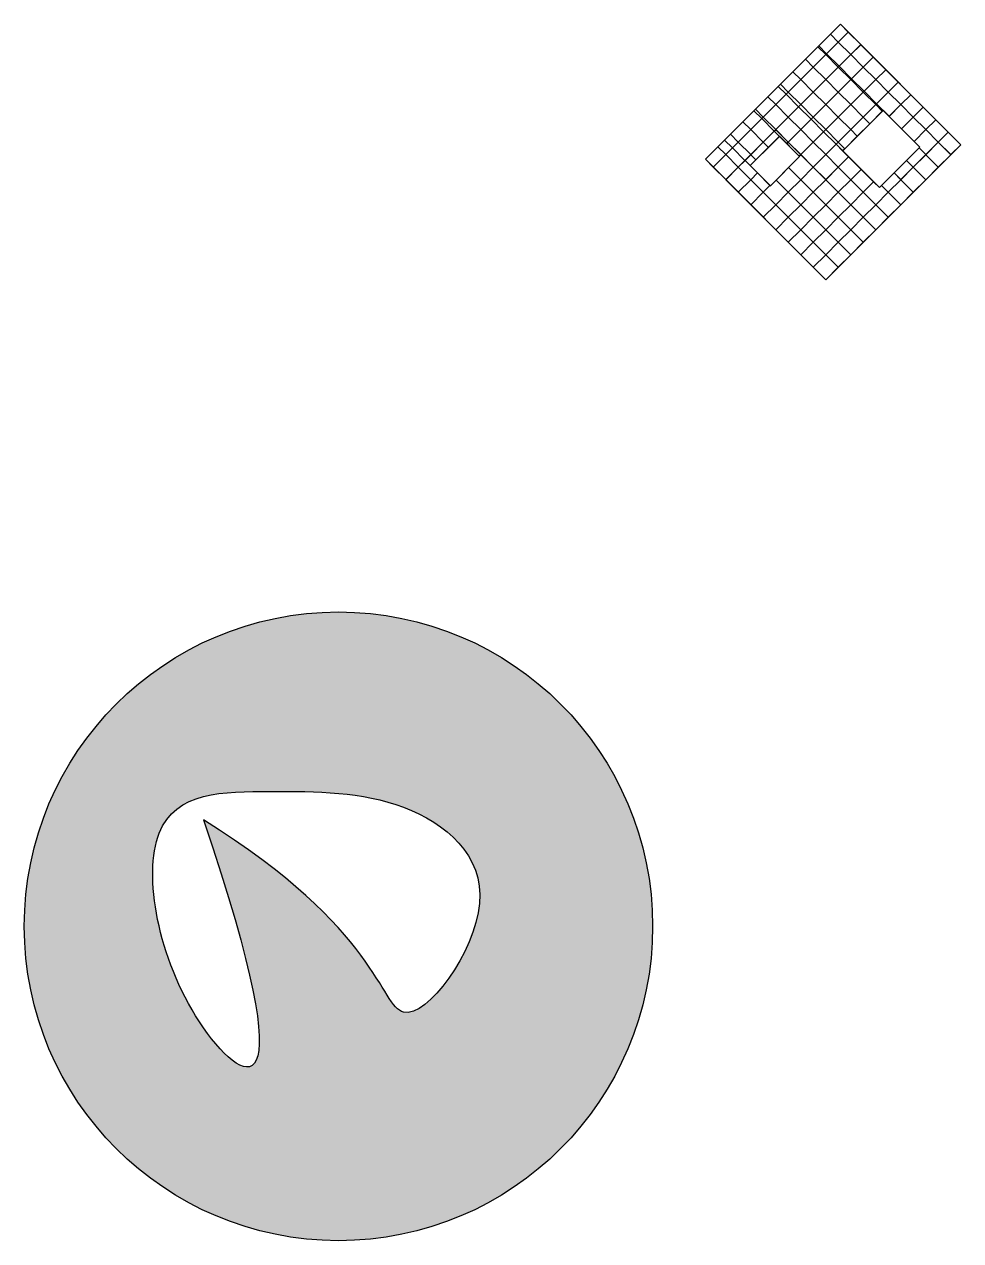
# Model space of a CAD drawing. Header units: metres. Extents: x 7423802 to 7424805, y 5547492 to 5548090.
# Drawn here: x 7424270.1 to 7424495.2, y 5547798.2 to 5548090.5 of the extents above; entities that cross this region are included whole.
import ezdxf

# ---------------------------------------------------------------- set-up
doc = ezdxf.new("R2010")
doc.units = ezdxf.units.M
doc.header["$XCLIPFRAME"] = 0
doc.layers.add('block1', color=7, linetype='Continuous')
picture_1 = doc.add_image_def('image2.jpg', size_in_pixel=(1000, 1000))

# ---------------------------------------------------------------- blocks, each defined once
blk = doc.blocks.new('block2')
at = {"elevation": 208}
for points in [[(8.4, -1.09), (59.37, -1.09), (59.37, -46.56), (8.4, -46.56)], [(15.67, -10.73), (26.72, -10.73), (26.72, -18.37), (15.67, -18.37)], [(35.92, -25.42), (51.21, -25.42), (51.21, -39.29), (35.92, -39.29)]]:
    blk.add_lwpolyline(points, close=True, dxfattribs=at)
image = blk.add_image(picture_1, insert=(8.4, -4.05, 208), size_in_units=(4.72, 4.72))
image.set_boundary_path([(999.5, 372.2), (999.5, 999.5), (-0.5, 999.5), (-0.5, 372.2), (999.5, 372.2)])
image = blk.add_image(picture_1, insert=(13.12, -4.05, 208), size_in_units=(4.72, 4.72))
image.set_boundary_path([(539, 999.5), (-0.5, 999.5), (-0.5, 372.2), (539, 372.2), (539, 999.5)])
image = blk.add_image(picture_1, insert=(13.12, -4.05, 208), size_in_units=(4.72, 4.72))
image.set_boundary_path([(539, 999.5), (999.5, 999.5), (999.5, 372.2), (539, 372.2), (539, 999.5)])
image = blk.add_image(picture_1, insert=(17.84, -4.05, 208), size_in_units=(4.72, 4.72))
image.set_boundary_path([(-0.5, 372.2), (-0.5, 999.5), (999.5, 999.5), (999.5, 372.2), (-0.5, 372.2)])
image = blk.add_image(picture_1, insert=(22.56, -4.05, 208), size_in_units=(4.72, 4.72))
image.set_boundary_path([(-0.5, 372.2), (-0.5, 999.5), (880, 999.5), (880, 372.2), (-0.5, 372.2)])
image = blk.add_image(picture_1, insert=(22.56, -4.05, 208), size_in_units=(4.72, 4.72))
image.set_boundary_path([(999.5, 372.2), (999.5, 999.5), (880, 999.5), (880, 372.2), (999.5, 372.2)])
image = blk.add_image(picture_1, insert=(27.29, -4.05, 208), size_in_units=(4.72, 4.72))
image.set_boundary_path([(999.5, 372.2), (999.5, 999.5), (-0.5, 999.5), (-0.5, 372.2), (999.5, 372.2)])
image = blk.add_image(picture_1, insert=(32.01, -4.05, 208), size_in_units=(4.72, 4.72))
image.set_boundary_path([(828, 999.5), (-0.5, 999.5), (-0.5, 372.2), (828, 372.2), (828, 999.5)])
image = blk.add_image(picture_1, insert=(32.01, -4.05, 208), size_in_units=(4.72, 4.72))
image.set_boundary_path([(999.5, 372.2), (999.5, 999.5), (828, 999.5), (828, 372.2), (999.5, 372.2)])
image = blk.add_image(picture_1, insert=(36.73, -4.05, 208), size_in_units=(4.72, 4.72))
image.set_boundary_path([(999.5, 372.2), (999.5, 999.5), (-0.5, 999.5), (-0.5, 372.2), (999.5, 372.2)])
image = blk.add_image(picture_1, insert=(41.46, -4.05, 208), size_in_units=(4.72, 4.72))
image.set_boundary_path([(999.5, 372.2), (999.5, 999.5), (-0.5, 999.5), (-0.5, 372.2), (999.5, 372.2)])
image = blk.add_image(picture_1, insert=(46.18, -4.05, 208), size_in_units=(4.72, 4.72))
image.set_boundary_path([(999.5, 372.2), (999.5, 999.5), (-0.5, 999.5), (-0.5, 372.2), (999.5, 372.2)])
image = blk.add_image(picture_1, insert=(50.9, -4.05, 208), size_in_units=(4.72, 4.72))
image.set_boundary_path([(64.5, 999.5), (-0.5, 999.5), (-0.5, 372.2), (64.5, 372.2), (64.5, 999.5)])
image = blk.add_image(picture_1, insert=(50.9, -4.05, 208), size_in_units=(4.72, 4.72))
image.set_boundary_path([(999.5, 372.2), (999.5, 999.5), (64.5, 999.5), (64.5, 372.2), (999.5, 372.2)])
image = blk.add_image(picture_1, insert=(55.63, -4.05, 208), size_in_units=(4.72, 4.72))
image.set_boundary_path([(792.7, 999.5), (-0.5, 999.5), (-0.5, 372.2), (792.7, 372.2), (792.7, 999.5)])
image = blk.add_image(picture_1, insert=(8.4, -8.77, 208), size_in_units=(4.72, 4.72))
image.set_boundary_path([(-0.5, -0.5), (999.5, -0.5), (999.5, 999.5), (-0.5, 999.5), (-0.5, -0.5)])
image = blk.add_image(picture_1, insert=(13.12, -8.77, 208), size_in_units=(4.72, 4.72))
image.set_boundary_path([(539, 999.5), (-0.5, 999.5), (-0.5, -0.5), (539, -0.5), (539, 999.5)])
image = blk.add_image(picture_1, insert=(13.12, -8.77, 208), size_in_units=(4.72, 4.72))
image.set_boundary_path([(539, 999.5), (999.5, 999.5), (999.5, -0.5), (539, -0.5), (539, 999.5)])
image = blk.add_image(picture_1, insert=(17.84, -8.77, 208), size_in_units=(4.72, 4.72))
image.dxf.flags = 7
image = blk.add_image(picture_1, insert=(22.56, -8.77, 208), size_in_units=(4.72, 4.72))
image.set_boundary_path([(880, -0.5), (-0.5, -0.5), (-0.5, 999.5), (880, 999.5), (880, -0.5)])
image = blk.add_image(picture_1, insert=(22.56, -8.77, 208), size_in_units=(4.72, 4.72))
image.set_boundary_path([(880, -0.5), (999.5, -0.5), (999.5, 999.5), (880, 999.5), (880, -0.5)])
image = blk.add_image(picture_1, insert=(27.29, -8.77, 208), size_in_units=(4.72, 4.72))
image.dxf.flags = 7
image = blk.add_image(picture_1, insert=(32.01, -8.77, 208), size_in_units=(4.72, 4.72))
image.set_boundary_path([(828, 999.5), (-0.5, 999.5), (-0.5, -0.5), (828, -0.5), (828, 999.5)])
image = blk.add_image(picture_1, insert=(32.01, -8.77, 208), size_in_units=(4.72, 4.72))
image.set_boundary_path([(828, -0.5), (999.5, -0.5), (999.5, 999.5), (828, 999.5), (828, -0.5)])
image = blk.add_image(picture_1, insert=(36.73, -8.77, 208), size_in_units=(4.72, 4.72))
image.dxf.flags = 7
image = blk.add_image(picture_1, insert=(41.46, -8.77, 208), size_in_units=(4.72, 4.72))
image.dxf.flags = 7
image = blk.add_image(picture_1, insert=(46.18, -8.77, 208), size_in_units=(4.72, 4.72))
image.dxf.flags = 7
image = blk.add_image(picture_1, insert=(50.9, -8.77, 208), size_in_units=(4.72, 4.72))
image.set_boundary_path([(64.5, 999.5), (-0.5, 999.5), (-0.5, -0.5), (64.5, -0.5), (64.5, 999.5)])
image = blk.add_image(picture_1, insert=(50.9, -8.77, 208), size_in_units=(4.72, 4.72))
image.set_boundary_path([(64.5, -0.5), (999.5, -0.5), (999.5, 999.5), (64.5, 999.5), (64.5, -0.5)])
image = blk.add_image(picture_1, insert=(55.63, -8.77, 208), size_in_units=(4.72, 4.72))
image.set_boundary_path([(792.7, 999.5), (-0.5, 999.5), (-0.5, -0.5), (792.7, -0.5), (792.7, 999.5)])
image = blk.add_image(picture_1, insert=(8.4, -13.5, 208), size_in_units=(4.72, 4.72))
image.set_boundary_path([(-0.5, -0.5), (999.5, -0.5), (999.5, 999.5), (-0.5, 999.5), (-0.5, -0.5)])
image = blk.add_image(picture_1, insert=(13.12, -13.5, 208), size_in_units=(4.72, 4.72))
image.set_boundary_path([(539, 999.5), (-0.5, 999.5), (-0.5, -0.5), (539, -0.5), (539, 999.5)])
image = blk.add_image(picture_1, insert=(13.12, -13.5, 208), size_in_units=(4.72, 4.72))
image.set_boundary_path([(999.5, 414), (999.5, -0.5), (539, -0.5), (539, 414), (999.5, 414)])
image = blk.add_image(picture_1, insert=(17.84, -13.5, 208), size_in_units=(4.72, 4.72))
image.set_boundary_path([(999.5, 414), (999.5, -0.5), (-0.5, -0.5), (-0.5, 414), (999.5, 414)])
image = blk.add_image(picture_1, insert=(22.56, -13.5, 208), size_in_units=(4.72, 4.72))
image.set_boundary_path([(880, -0.5), (-0.5, -0.5), (-0.5, 414), (880, 414), (880, -0.5)])
image = blk.add_image(picture_1, insert=(22.56, -13.5, 208), size_in_units=(4.72, 4.72))
image.set_boundary_path([(880, -0.5), (999.5, -0.5), (999.5, 999.5), (880, 999.5), (880, -0.5)])
image = blk.add_image(picture_1, insert=(27.29, -13.5, 208), size_in_units=(4.72, 4.72))
image.dxf.flags = 7
image = blk.add_image(picture_1, insert=(32.01, -13.5, 208), size_in_units=(4.72, 4.72))
image.set_boundary_path([(828, 999.5), (-0.5, 999.5), (-0.5, -0.5), (828, -0.5), (828, 999.5)])
image = blk.add_image(picture_1, insert=(32.01, -13.5, 208), size_in_units=(4.72, 4.72))
image.set_boundary_path([(828, -0.5), (999.5, -0.5), (999.5, 999.5), (828, 999.5), (828, -0.5)])
image = blk.add_image(picture_1, insert=(36.73, -13.5, 208), size_in_units=(4.72, 4.72))
image.dxf.flags = 7
image = blk.add_image(picture_1, insert=(41.46, -13.5, 208), size_in_units=(4.72, 4.72))
image.dxf.flags = 7
image = blk.add_image(picture_1, insert=(46.18, -13.5, 208), size_in_units=(4.72, 4.72))
image.dxf.flags = 7
image = blk.add_image(picture_1, insert=(50.9, -13.5, 208), size_in_units=(4.72, 4.72))
image.set_boundary_path([(64.5, 999.5), (-0.5, 999.5), (-0.5, -0.5), (64.5, -0.5), (64.5, 999.5)])
image = blk.add_image(picture_1, insert=(50.9, -13.5, 208), size_in_units=(4.72, 4.72))
image.set_boundary_path([(64.5, -0.5), (999.5, -0.5), (999.5, 999.5), (64.5, 999.5), (64.5, -0.5)])
image = blk.add_image(picture_1, insert=(55.63, -13.5, 208), size_in_units=(4.72, 4.72))
image.set_boundary_path([(792.7, 999.5), (-0.5, 999.5), (-0.5, -0.5), (792.7, -0.5), (792.7, 999.5)])
image = blk.add_image(picture_1, insert=(8.4, -18.22, 208), size_in_units=(4.72, 4.72))
image.set_boundary_path([(-0.5, -0.5), (999.5, -0.5), (999.5, 999.5), (-0.5, 999.5), (-0.5, -0.5)])
image = blk.add_image(picture_1, insert=(13.12, -18.22, 208), size_in_units=(4.72, 4.72))
image.set_boundary_path([(539, 999.5), (-0.5, 999.5), (-0.5, -0.5), (539, -0.5), (539, 999.5)])
image = blk.add_image(picture_1, insert=(22.56, -18.22, 208), size_in_units=(4.72, 4.72))
image.set_boundary_path([(880, -0.5), (999.5, -0.5), (999.5, 999.5), (880, 999.5), (880, -0.5)])
image = blk.add_image(picture_1, insert=(27.29, -18.22, 208), size_in_units=(4.72, 4.72))
image.dxf.flags = 7
image = blk.add_image(picture_1, insert=(32.01, -18.22, 208), size_in_units=(4.72, 4.72))
image.set_boundary_path([(828, 999.5), (-0.5, 999.5), (-0.5, -0.5), (828, -0.5), (828, 999.5)])
image = blk.add_image(picture_1, insert=(32.01, -18.22, 208), size_in_units=(4.72, 4.72))
image.set_boundary_path([(828, -0.5), (999.5, -0.5), (999.5, 999.5), (828, 999.5), (828, -0.5)])
image = blk.add_image(picture_1, insert=(36.73, -18.22, 208), size_in_units=(4.72, 4.72))
image.dxf.flags = 7
image = blk.add_image(picture_1, insert=(41.46, -18.22, 208), size_in_units=(4.72, 4.72))
image.dxf.flags = 7
image = blk.add_image(picture_1, insert=(46.18, -18.22, 208), size_in_units=(4.72, 4.72))
image.dxf.flags = 7
image = blk.add_image(picture_1, insert=(50.9, -18.22, 208), size_in_units=(4.72, 4.72))
image.set_boundary_path([(64.5, 999.5), (-0.5, 999.5), (-0.5, -0.5), (64.5, -0.5), (64.5, 999.5)])
image = blk.add_image(picture_1, insert=(50.9, -18.22, 208), size_in_units=(4.72, 4.72))
image.set_boundary_path([(64.5, -0.5), (999.5, -0.5), (999.5, 999.5), (64.5, 999.5), (64.5, -0.5)])
image = blk.add_image(picture_1, insert=(55.63, -18.22, 208), size_in_units=(4.72, 4.72))
image.set_boundary_path([(792.7, 999.5), (-0.5, 999.5), (-0.5, -0.5), (792.7, -0.5), (792.7, 999.5)])
image = blk.add_image(picture_1, insert=(8.4, -22.94, 208), size_in_units=(4.72, 4.72))
image.set_boundary_path([(-0.5, -0.5), (999.5, -0.5), (999.5, 999.5), (-0.5, 999.5), (-0.5, -0.5)])
image = blk.add_image(picture_1, insert=(13.12, -22.94, 208), size_in_units=(4.72, 4.72))
image.set_boundary_path([(999.5, 31.5), (999.5, 999.5), (-0.5, 999.5), (-0.5, -0.5), (539, -0.5), (539, 31.5), (999.5, 31.5)])
image = blk.add_image(picture_1, insert=(17.84, -22.94, 208), size_in_units=(4.72, 4.72))
image.set_boundary_path([(999.5, 31.5), (999.5, 999.5), (-0.5, 999.5), (-0.5, 31.5), (999.5, 31.5)])
image = blk.add_image(picture_1, insert=(22.56, -22.94, 208), size_in_units=(4.72, 4.72))
image.set_boundary_path([(880, -0.5), (999.5, -0.5), (999.5, 999.5), (-0.5, 999.5), (-0.5, 31.5), (880, 31.5), (880, -0.5)])
image = blk.add_image(picture_1, insert=(27.29, -22.94, 208), size_in_units=(4.72, 4.72))
image.dxf.flags = 7
image = blk.add_image(picture_1, insert=(32.01, -22.94, 208), size_in_units=(4.72, 4.72))
image.set_boundary_path([(828, 999.5), (-0.5, 999.5), (-0.5, -0.5), (828, -0.5), (828, 999.5)])
image = blk.add_image(picture_1, insert=(32.01, -22.94, 208), size_in_units=(4.72, 4.72))
image.set_boundary_path([(828, -0.5), (999.5, -0.5), (999.5, 999.5), (828, 999.5), (828, -0.5)])
image = blk.add_image(picture_1, insert=(36.73, -22.94, 208), size_in_units=(4.72, 4.72))
image.dxf.flags = 7
image = blk.add_image(picture_1, insert=(41.46, -22.94, 208), size_in_units=(4.72, 4.72))
image.dxf.flags = 7
image = blk.add_image(picture_1, insert=(46.18, -22.94, 208), size_in_units=(4.72, 4.72))
image.dxf.flags = 7
image = blk.add_image(picture_1, insert=(50.9, -22.94, 208), size_in_units=(4.72, 4.72))
image.set_boundary_path([(64.5, 999.5), (-0.5, 999.5), (-0.5, -0.5), (64.5, -0.5), (64.5, 999.5)])
image = blk.add_image(picture_1, insert=(50.9, -22.94, 208), size_in_units=(4.72, 4.72))
image.set_boundary_path([(64.5, -0.5), (999.5, -0.5), (999.5, 999.5), (64.5, 999.5), (64.5, -0.5)])
image = blk.add_image(picture_1, insert=(55.63, -22.94, 208), size_in_units=(4.72, 4.72))
image.set_boundary_path([(792.7, 999.5), (-0.5, 999.5), (-0.5, -0.5), (792.7, -0.5), (792.7, 999.5)])
image = blk.add_image(picture_1, insert=(8.4, -27.66, 208), size_in_units=(4.72, 4.72))
image.set_boundary_path([(-0.5, -0.5), (999.5, -0.5), (999.5, 999.5), (-0.5, 999.5), (-0.5, -0.5)])
image = blk.add_image(picture_1, insert=(13.12, -27.66, 208), size_in_units=(4.72, 4.72))
image.dxf.flags = 7
image = blk.add_image(picture_1, insert=(17.84, -27.66, 208), size_in_units=(4.72, 4.72))
image.dxf.flags = 7
image = blk.add_image(picture_1, insert=(22.56, -27.66, 208), size_in_units=(4.72, 4.72))
image.dxf.flags = 7
image = blk.add_image(picture_1, insert=(27.29, -27.66, 208), size_in_units=(4.72, 4.72))
image.dxf.flags = 7
image = blk.add_image(picture_1, insert=(32.01, -27.66, 208), size_in_units=(4.72, 4.72))
image.set_boundary_path([(828, 999.5), (-0.5, 999.5), (-0.5, -0.5), (828, -0.5), (828, 999.5)])
image = blk.add_image(picture_1, insert=(32.01, -27.66, 208), size_in_units=(4.72, 4.72))
image.set_boundary_path([(828, -0.5), (999.5, -0.5), (999.5, 523.5), (828, 523.5), (828, -0.5)])
image = blk.add_image(picture_1, insert=(36.73, -27.66, 208), size_in_units=(4.72, 4.72))
image.set_boundary_path([(-0.5, 523.5), (-0.5, -0.5), (999.5, -0.5), (999.5, 523.5), (-0.5, 523.5)])
image = blk.add_image(picture_1, insert=(41.46, -27.66, 208), size_in_units=(4.72, 4.72))
image.set_boundary_path([(-0.5, 523.5), (-0.5, -0.5), (999.5, -0.5), (999.5, 523.5), (-0.5, 523.5)])
image = blk.add_image(picture_1, insert=(46.18, -27.66, 208), size_in_units=(4.72, 4.72))
image.set_boundary_path([(-0.5, 523.5), (-0.5, -0.5), (999.5, -0.5), (999.5, 523.5), (-0.5, 523.5)])
image = blk.add_image(picture_1, insert=(50.9, -27.66, 208), size_in_units=(4.72, 4.72))
image.set_boundary_path([(-0.5, 523.5), (-0.5, -0.5), (64.5, -0.5), (64.5, 523.5), (-0.5, 523.5)])
image = blk.add_image(picture_1, insert=(50.9, -27.66, 208), size_in_units=(4.72, 4.72))
image.set_boundary_path([(64.5, -0.5), (999.5, -0.5), (999.5, 999.5), (64.5, 999.5), (64.5, -0.5)])
image = blk.add_image(picture_1, insert=(55.63, -27.66, 208), size_in_units=(4.72, 4.72))
image.set_boundary_path([(792.7, 999.5), (-0.5, 999.5), (-0.5, -0.5), (792.7, -0.5), (792.7, 999.5)])
image = blk.add_image(picture_1, insert=(8.4, -32.39, 208), size_in_units=(4.72, 4.72))
image.set_boundary_path([(-0.5, -0.5), (999.5, -0.5), (999.5, 999.5), (-0.5, 999.5), (-0.5, -0.5)])
image = blk.add_image(picture_1, insert=(13.12, -32.39, 208), size_in_units=(4.72, 4.72))
image.dxf.flags = 7
image = blk.add_image(picture_1, insert=(17.84, -32.39, 208), size_in_units=(4.72, 4.72))
image.dxf.flags = 7
image = blk.add_image(picture_1, insert=(22.56, -32.39, 208), size_in_units=(4.72, 4.72))
image.dxf.flags = 7
image = blk.add_image(picture_1, insert=(27.29, -32.39, 208), size_in_units=(4.72, 4.72))
image.dxf.flags = 7
image = blk.add_image(picture_1, insert=(32.01, -32.39, 208), size_in_units=(4.72, 4.72))
image.set_boundary_path([(828, 999.5), (-0.5, 999.5), (-0.5, -0.5), (828, -0.5), (828, 999.5)])
image = blk.add_image(picture_1, insert=(50.9, -32.39, 208), size_in_units=(4.72, 4.72))
image.set_boundary_path([(64.5, -0.5), (999.5, -0.5), (999.5, 999.5), (64.5, 999.5), (64.5, -0.5)])
image = blk.add_image(picture_1, insert=(55.63, -32.39, 208), size_in_units=(4.72, 4.72))
image.set_boundary_path([(792.7, 999.5), (-0.5, 999.5), (-0.5, -0.5), (792.7, -0.5), (792.7, 999.5)])
image = blk.add_image(picture_1, insert=(8.4, -37.11, 208), size_in_units=(4.72, 4.72))
image.set_boundary_path([(-0.5, -0.5), (999.5, -0.5), (999.5, 999.5), (-0.5, 999.5), (-0.5, -0.5)])
image = blk.add_image(picture_1, insert=(13.12, -37.11, 208), size_in_units=(4.72, 4.72))
image.dxf.flags = 7
image = blk.add_image(picture_1, insert=(17.84, -37.11, 208), size_in_units=(4.72, 4.72))
image.dxf.flags = 7
image = blk.add_image(picture_1, insert=(22.56, -37.11, 208), size_in_units=(4.72, 4.72))
image.dxf.flags = 7
image = blk.add_image(picture_1, insert=(27.29, -37.11, 208), size_in_units=(4.72, 4.72))
image.dxf.flags = 7
image = blk.add_image(picture_1, insert=(32.01, -37.11, 208), size_in_units=(4.72, 4.72))
image.set_boundary_path([(828, 999.5), (-0.5, 999.5), (-0.5, -0.5), (828, -0.5), (828, 999.5)])
image = blk.add_image(picture_1, insert=(50.9, -37.11, 208), size_in_units=(4.72, 4.72))
image.set_boundary_path([(64.5, -0.5), (999.5, -0.5), (999.5, 999.5), (64.5, 999.5), (64.5, -0.5)])
image = blk.add_image(picture_1, insert=(55.63, -37.11, 208), size_in_units=(4.72, 4.72))
image.set_boundary_path([(792.7, 999.5), (-0.5, 999.5), (-0.5, -0.5), (792.7, -0.5), (792.7, 999.5)])
image = blk.add_image(picture_1, insert=(8.4, -41.83, 208), size_in_units=(4.72, 4.72))
image.set_boundary_path([(-0.5, -0.5), (999.5, -0.5), (999.5, 999.5), (-0.5, 999.5), (-0.5, -0.5)])
image = blk.add_image(picture_1, insert=(13.12, -41.83, 208), size_in_units=(4.72, 4.72))
image.dxf.flags = 7
image = blk.add_image(picture_1, insert=(17.84, -41.83, 208), size_in_units=(4.72, 4.72))
image.dxf.flags = 7
image = blk.add_image(picture_1, insert=(22.56, -41.83, 208), size_in_units=(4.72, 4.72))
image.dxf.flags = 7
image = blk.add_image(picture_1, insert=(27.29, -41.83, 208), size_in_units=(4.72, 4.72))
image.dxf.flags = 7
image = blk.add_image(picture_1, insert=(32.01, -41.83, 208), size_in_units=(4.72, 4.72))
image.set_boundary_path([(999.5, 460.4), (999.5, 999.5), (-0.5, 999.5), (-0.5, -0.5), (828, -0.5), (828, 460.4), (999.5, 460.4)])
image = blk.add_image(picture_1, insert=(50.9, -41.83, 208), size_in_units=(4.72, 4.72))
image.set_boundary_path([(64.5, -0.5), (999.5, -0.5), (999.5, 999.5), (-0.5, 999.5), (-0.5, 460.4), (64.5, 460.4), (64.5, -0.5)])
image = blk.add_image(picture_1, insert=(55.63, -41.83, 208), size_in_units=(4.72, 4.72))
image.set_boundary_path([(792.7, 999.5), (-0.5, 999.5), (-0.5, -0.5), (792.7, -0.5), (792.7, 999.5)])
image = blk.add_image(picture_1, insert=(8.4, -46.56, 208), size_in_units=(4.72, 4.72))
image.set_boundary_path([(-0.5, -0.5), (999.5, -0.5), (999.5, 999.5), (-0.5, 999.5), (-0.5, -0.5)])
image = blk.add_image(picture_1, insert=(13.12, -46.56, 208), size_in_units=(4.72, 4.72))
image.set_boundary_path([(-0.5, 999.5), (-0.5, -0.5), (999.5, -0.5), (999.5, 999.5), (-0.5, 999.5)])
image = blk.add_image(picture_1, insert=(17.84, -46.56, 208), size_in_units=(4.72, 4.72))
image.set_boundary_path([(-0.5, 999.5), (-0.5, -0.5), (999.5, -0.5), (999.5, 999.5), (-0.5, 999.5)])
image = blk.add_image(picture_1, insert=(22.56, -46.56, 208), size_in_units=(4.72, 4.72))
image.set_boundary_path([(-0.5, 999.5), (-0.5, -0.5), (999.5, -0.5), (999.5, 999.5), (-0.5, 999.5)])
image = blk.add_image(picture_1, insert=(27.29, -46.56, 208), size_in_units=(4.72, 4.72))
image.set_boundary_path([(-0.5, 999.5), (-0.5, -0.5), (999.5, -0.5), (999.5, 999.5), (-0.5, 999.5)])
image = blk.add_image(picture_1, insert=(32.01, -46.56, 208), size_in_units=(4.72, 4.72))
image.set_boundary_path([(-0.5, 999.5), (-0.5, -0.5), (999.5, -0.5), (999.5, 999.5), (-0.5, 999.5)])
image = blk.add_image(picture_1, insert=(36.73, -41.83, 208), size_in_units=(4.72, 4.72))
image.set_boundary_path([(999.5, 460.4), (999.5, 999.5), (-0.5, 999.5), (-0.5, 460.4), (999.5, 460.4)])
image = blk.add_image(picture_1, insert=(36.73, -46.56, 208), size_in_units=(4.72, 4.72))
image.set_boundary_path([(-0.5, 999.5), (-0.5, -0.5), (999.5, -0.5), (999.5, 999.5), (-0.5, 999.5)])
image = blk.add_image(picture_1, insert=(41.46, -41.83, 208), size_in_units=(4.72, 4.72))
image.set_boundary_path([(999.5, 460.4), (999.5, 999.5), (-0.5, 999.5), (-0.5, 460.4), (999.5, 460.4)])
image = blk.add_image(picture_1, insert=(41.46, -46.56, 208), size_in_units=(4.72, 4.72))
image.set_boundary_path([(-0.5, 999.5), (-0.5, -0.5), (999.5, -0.5), (999.5, 999.5), (-0.5, 999.5)])
image = blk.add_image(picture_1, insert=(46.18, -41.83, 208), size_in_units=(4.72, 4.72))
image.set_boundary_path([(999.5, 460.4), (999.5, 999.5), (-0.5, 999.5), (-0.5, 460.4), (999.5, 460.4)])
image = blk.add_image(picture_1, insert=(46.18, -46.56, 208), size_in_units=(4.72, 4.72))
image.set_boundary_path([(-0.5, 999.5), (-0.5, -0.5), (999.5, -0.5), (999.5, 999.5), (-0.5, 999.5)])
image = blk.add_image(picture_1, insert=(50.9, -46.56, 208), size_in_units=(4.72, 4.72))
image.set_boundary_path([(-0.5, 999.5), (-0.5, -0.5), (999.5, -0.5), (999.5, 999.5), (-0.5, 999.5)])
image = blk.add_image(picture_1, insert=(55.63, -46.56, 208), size_in_units=(4.72, 4.72))
image.set_boundary_path([(-0.5, 999.5), (-0.5, -0.5), (792.7, -0.5), (792.7, 999.5), (-0.5, 999.5)])

msp = doc.modelspace()

# ---------------------------------------------------------------- hatches: boundary and pattern name
at = {"transparency": 33554671}
h = msp.add_hatch(color=256, dxfattribs=at)
h.dxf.hatch_style = 1
h.set_gradient(color1=(94, 103, 175), color2=(248, 246, 176), tint=1, name='SPHERICAL')
h.paths.add_polyline_path([(7424270.12, 5547873.77, 1), (7424421.18, 5547873.77, 1)])
edge = h.paths.add_edge_path(flags=16)
edge.add_spline(control_points=[(7424313.22, 5547899.33), (7424355.58, 5547873.01), (7424355.58, 5547836.01), (7424389.92, 5547883.31), (7424362.06, 5547906.19), (7424329.63, 5547906.19), (7424294.9, 5547906.19), (7424305.97, 5547845.92), (7424338.4, 5547825.33), (7424313.22, 5547899.33)], knot_values=[0, 0, 0, 0, 1, 2, 3, 4, 5, 6, 7, 7, 7, 7], degree=3, periodic=0)

# ---------------------------------------------------------------- linework, layer by layer
msp.add_circle((7424345.65, 5547873.77, 208), 75.53)
msp.add_open_spline([(7424313.22, 5547899.33, 208), (7424355.58, 5547873.01, 208), (7424355.58, 5547836.01, 208), (7424389.92, 5547883.31, 208), (7424362.06, 5547906.19, 208), (7424329.63, 5547906.19, 208), (7424294.9, 5547906.19, 208), (7424305.97, 5547845.92, 208), (7424338.4, 5547825.33, 208), (7424313.22, 5547899.33, 208)], degree=3)

# ---------------------------------------------------------------- block references
at = {"layer": 'block1', "color": 3, "linetype": 'ByBlock', "lineweight": -2, "xscale": 0.9, "yscale": 0.9, "zscale": 0.9, "rotation": 45}
msp.add_blockref('block2', (7424427.83, 5548053.41, 208), dxfattribs=at)

doc.saveas('drawing.dxf')
